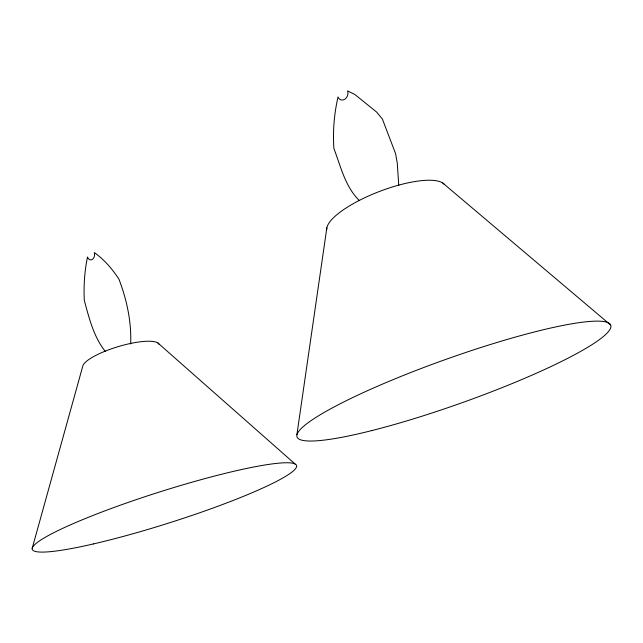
<?xml version="1.0" encoding="UTF-8"?>
<svg xmlns="http://www.w3.org/2000/svg" width="643" height="643" viewBox="0 0 643 643"><rect width="100%" height="100%" fill="white"/><g stroke="black" fill="none" stroke-linecap="round" stroke-linejoin="round"><path stroke-width="0.96" d="M296.913 434.612L326.853 227.759M32.15 548.511L82.754 366.221A39.898 9.886 -16.7 0 1 120.643 345.91A39.898 9.886 -16.7 0 1 159.247 344.64M442.77 183.03L610.432 324.852M157.945 343.016L295.129 464.053M359.397 200.624C345.058 186.591 340.886 166.65 333.902 148.605C332.704 131.413 334.127 113.763 338.041 96.98A6.213 5.023 -71.8 0 0 344.785 99.247A6.213 5.023 -71.8 0 0 347.558 90.904L354.864 94.497L376.669 112.107L382.4 119.1L395.549 153.532L397.278 163.153L398.748 185.53M105.348 351.512C93.589 336.667 89.184 318.357 84.321 300.474C83.55 285.958 84.579 271.161 87.504 256.919A5.16 3.681 -85.9 0 0 92.311 259.41A5.16 3.681 -85.9 0 0 94.328 252.562C104.19 259.603 112.541 269.136 119.019 279.359C126.888 300.136 131.526 321.677 130.674 343.981M326.732 229.736A63.327 18.502 -20.9 0 1 378.928 191.662A63.327 18.502 -20.9 0 1 444.345 184.38M93.339 543.954A138.647 16.196 -17.6 0 0 296.519 466.922A138.647 16.196 -17.6 0 0 103.322 511.458A138.647 16.196 -17.6 0 0 93.339 543.954M372.04 430.521A166.481 23.132 -19.6 0 0 610.85 327.174A166.481 23.132 -19.6 0 0 378.59 385.784A166.481 23.132 -19.6 0 0 372.04 430.521"/></g></svg>
